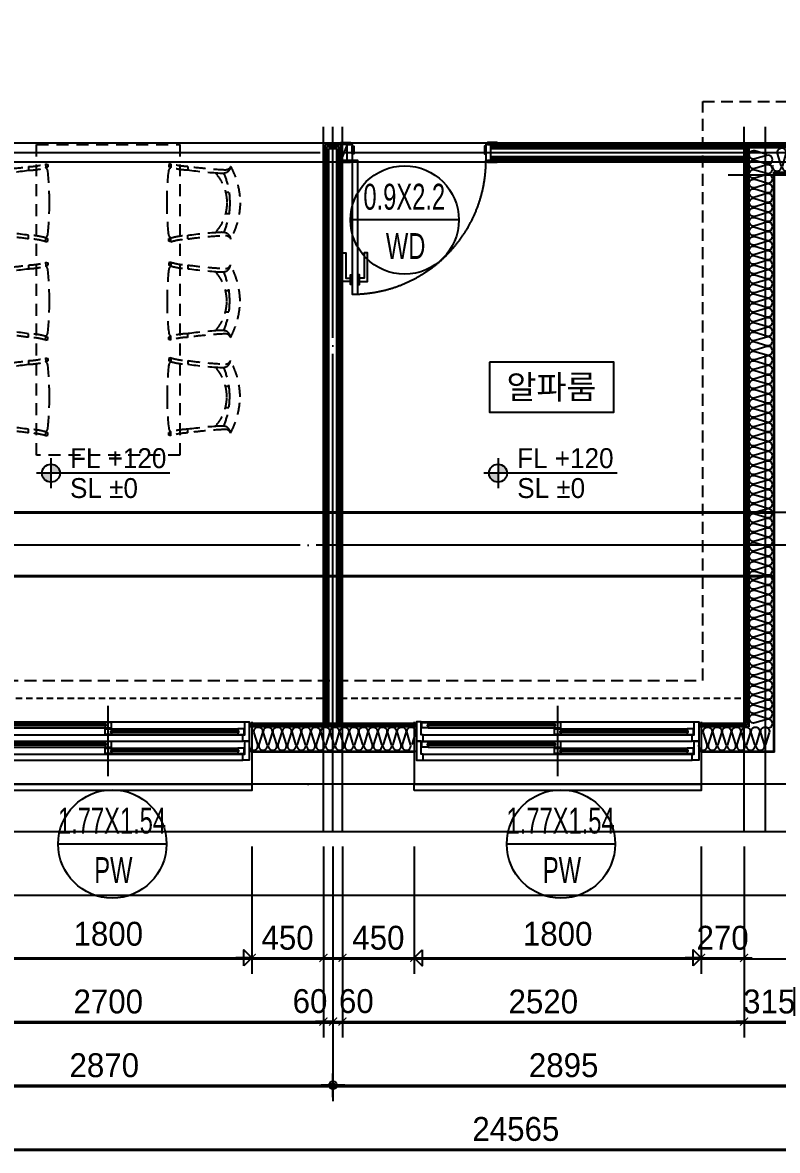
# Model space of a CAD drawing. Header units: millimetres. Extents: x -24416 to 92204, y -190080 to 23760.
# Drawn here: x 67305 to 72042, y -95532 to -88452 of the extents above; entities that cross this region are included whole.
import ezdxf
from ezdxf.enums import TextEntityAlignment as Align
from ezdxf.xclip import XClip

# ---------------------------------------------------------------- set-up
doc = ezdxf.new("R2010")
doc.units = ezdxf.units.MM
doc.header["$LTSCALE"] = 50
doc.header["$XCLIPFRAME"] = 0
for name, pattern in [('AUDIT_D_220706163347-0', [0]), ('CEN', [62, 60, -1, 0, -1]), ('H', [1.3, 0.8, -0.5]), ('HD', [2.5, 1.5, -1]), ('HID', [2.3, 1.5, -0.8]), ('HIDDEN', [9.525, 6.35, -3.175]), ('평면도(기준)$0$CENTER2', [16.25, 15, -0.5, 0.25, -0.5])]:
    doc.linetypes.add(name, pattern=pattern)
doc.layers.get('defpoints').update_dxf_attribs({"color": 139})
for name, color, linetype in [('A-레벨', 7, 'AUDIT_D_220706163347-0'), ('A-창호부호', 4, 'Continuous'), ('AA-XXXX-DIMS', 7, 'Continuous'), ('ARDM', 7, 'Continuous'), ('CEN_CON', 1, 'CEN'), ('CEN_WALL', 12, 'CEN'), ('CONC', 2, 'Continuous'), ('dan1', 7, 'HID'), ('DIM', 7, 'AUDIT_D_220706163347-0'), ('ELE3_CON', 7, 'Continuous'), ('FUR_가구', 8, 'HD'), ('INS', 8, 'Continuous'), ('INSUL', 8, 'Continuous'), ('SINA-F-FRAME', 4, 'Continuous'), ('WAL_DRY', 7, 'Continuous'), ('WIN', 4, 'Continuous'), ('X - 단위세대$0$ETC', 6, 'Continuous'), ('실명', 3, 'AUDIT_D_220706163347-0'), ('실명박스', 7, 'AUDIT_D_220706163347-0'), ('커튼박스', 6, 'Continuous'), ('평면도(기준)$0$1.EC-F-DOOR', 4, 'Continuous'), ('평면도(기준)$0$1.EC-F-DOOR-F', 4, 'Continuous'), ('확장', 8, 'HIDDEN')]:
    doc.layers.add(name, color=color, linetype=linetype)
doc.layers.add('Defpoint', color=135, linetype='Continuous', plot=False)
doc.layers.add('MC', color=135, linetype='Continuous', plot=False)
doc.styles.add('HAUD01', font='Dotum.ttf')
doc.styles.add('맑은고딕', font='malgun.ttf', dxfattribs={"width": 0.9})
doc.dimstyles.new('DIM-50', dxfattribs={"dimscale": 50, "dimtxt": 3, "dimasz": 1, "dimexe": 2, "dimexo": 2, "dimgap": 1, "dimtad": 1, "dimdec": 0, "dimzin": 0, "dimdsep": 46, "dimtxsty": '맑은고딕', "dimblk1": 'DIMDOT', "dimblk2": 'DIMDOT', "dimsah": 1, "dimcen": 0.09, "dimdle": 2, "dimclrd": 7, "dimclre": 7, "dimclrt": 3, "dimadec": 0, "dimazin": 0, "dimtfac": 1, "dimtdec": 0, "dimtix": 1, "dimtmove": 2, "dimatfit": 3, "dimldrblk": 'DIMDOT', "dimfxl": 1, "dimtolj": 1, "dimtzin": 0, "dimarcsym": 0})
doc.dimstyles.new('MCDIM-50', dxfattribs={"dimscale": 50, "dimtxt": 3, "dimasz": 1, "dimexe": 2, "dimexo": 2, "dimgap": 1, "dimtad": 1, "dimdec": 0, "dimzin": 0, "dimdsep": 46, "dimtxsty": '맑은고딕', "dimblk1": 'ARCHTICK', "dimblk2": 'ARCHTICK', "dimsah": 1, "dimcen": 0.09, "dimdle": 2, "dimclrd": 7, "dimclre": 7, "dimclrt": 3, "dimadec": 0, "dimazin": 0, "dimtfac": 1, "dimtdec": 0, "dimtix": 1, "dimtmove": 2, "dimatfit": 3, "dimldrblk": 'ARCHTICK', "dimfxl": 1, "dimtolj": 1, "dimtzin": 0, "dimarcsym": 0})
doc.dimstyles.new('외부100-win', dxfattribs={"dimscale": 50, "dimtxt": 3, "dimasz": 1, "dimexe": 2, "dimexo": 2.5, "dimgap": 1.5, "dimtad": 1, "dimdec": 0, "dimzin": 0, "dimdsep": 46, "dimtxsty": '맑은고딕', "dimblk": 'DO2-2', "dimblk1": 'DO2-2', "dimblk2": 'DIMDOT', "dimcen": 0.09, "dimdle": 2, "dimclrd": 7, "dimclre": 7, "dimclrt": 3, "dimadec": 0, "dimazin": 0, "dimtfac": 1, "dimtdec": 0, "dimtix": 1, "dimtmove": 2, "dimatfit": 3, "dimldrblk": 'DO2-2', "dimfxl": 1, "dimtolj": 1, "dimtzin": 0, "dimarcsym": 0})

# ---------------------------------------------------------------- blocks, each defined once
blk = doc.blocks.new('insul1')
blk.add_lwpolyline([(0, 0.25, 1.344031), (0.35, 0.25), (0.2, 0.75, -1.344031), (0.55, 0.75), (0.4, 0.25)], format="xyb")
blk = doc.blocks.new('WIN_이중창_1800')
at = {"layer": 'Defpoint'}
for p, q in [((-15, 240), (-15, 0)), ((1785, 240), (1785, 0))]:
    blk.add_line(p, q, dxfattribs=at)
at = {"layer": 'WIN'}
blk.add_line((885, -100), (885, 340), dxfattribs=at)
at = {"layer": 'WIN', "color": 8}
for p, q in [((1742, 240), (28, 240)), ((1697, 237), (905, 237)), ((1730, 158), (40, 158)), ((865, 196), (73, 196)), ((865, 161), (73, 161)), ((1697, 202), (905, 202)), ((1730, 120), (40, 120)), ((865, 76), (73, 76)), ((1697, 117), (905, 117)), ((1697, 82), (905, 82)), ((1730, 38), (40, 38)), ((1730, 0), (40, 0)), ((865, 41), (73, 41))]:
    blk.add_line(p, q, dxfattribs=at)
at = {"layer": 'WIN'}
for points in [[(40, 158), (28, 158), (28, 240), (0, 240), (0, 120), (40, 120), (40, 158)], [(905, 216.5), (905, 202), (865, 202), (865, 237), (905, 237), (905, 222.5)], [(1704, 222.5), (1704, 216.5), (898, 216.5), (898, 222.5), (1704, 222.5)], [(1697, 216.5), (1697, 202), (1737, 202), (1737, 237), (1697, 237), (1697, 222.5)], [(1730, 158), (1742, 158), (1742, 240), (1770, 240), (1770, 120), (1730, 120), (1730, 158)], [(73, 175.5), (73, 161), (33, 161), (33, 196), (73, 196), (73, 181.5)], [(872, 181.5), (872, 175.5), (66, 175.5), (66, 181.5), (872, 181.5)], [(865, 175.5), (865, 161), (905, 161), (905, 196), (865, 196), (865, 181.5)], [(40, 38), (28, 38), (28, 120), (0, 120), (0, 0), (40, 0), (40, 38)], [(73, 55.5), (73, 41), (33, 41), (33, 76), (73, 76), (73, 61.5)], [(905, 96.5), (905, 82), (865, 82), (865, 117), (905, 117), (905, 102.5)], [(865, 55.5), (865, 41), (905, 41), (905, 76), (865, 76), (865, 61.5)], [(1704, 102.5), (1704, 96.5), (898, 96.5), (898, 102.5), (1704, 102.5)], [(1697, 96.5), (1697, 82), (1737, 82), (1737, 117), (1697, 117), (1697, 102.5)], [(1730, 38), (1742, 38), (1742, 120), (1770, 120), (1770, 0), (1730, 0), (1730, 38)], [(872, 61.5), (872, 55.5), (66, 55.5), (66, 61.5), (872, 61.5)]]:
    blk.add_lwpolyline(points, dxfattribs=at)
blk = doc.blocks.new('식탁-1950x900')
at = {"layer": 'FUR_가구'}
for p, q in [((-500.1, -139.2), (-499.9, -162.1)), ((-393, -121.6), (-379.1, -126)), ((-393, -121.6), (-392.7, -145.4)), ((-392.7, -144.6), (-379.3, -141)), ((-379.1, -126), (-379.3, -141)), ((393, -121.6), (379.1, -126)), ((379.1, -126), (379.3, -141)), ((392.7, -144.6), (379.3, -141)), ((393, -121.6), (392.7, -145.4)), ((500.1, -139.2), (499.9, -162.1)), ((-735.6, -299), (-756.6, -299.2)), ((735.6, -299), (756.6, -299.2)), ((-735.6, -433.1), (-756.6, -432.9)), ((735.6, -433.1), (756.6, -432.9)), ((-500.1, -592.9), (-499.9, -570)), ((-393, -610.5), (-392.7, -586.7)), ((-393, -610.5), (-379.1, -606.2)), ((-392.7, -587.5), (-379.3, -591.1)), ((-379.1, -606.2), (-379.3, -591.1)), ((379.1, -606.2), (379.3, -591.1)), ((393, -610.5), (379.1, -606.2)), ((392.7, -587.5), (379.3, -591.1)), ((393, -610.5), (392.7, -586.7)), ((500.1, -592.9), (499.9, -570)), ((-500.1, -757.1), (-499.9, -780)), ((-393, -739.5), (-379.1, -743.8)), ((-393, -739.5), (-392.7, -763.3)), ((-392.7, -762.5), (-379.3, -758.9)), ((-379.1, -743.8), (-379.3, -758.9)), ((393, -739.5), (379.1, -743.8)), ((379.1, -743.8), (379.3, -758.9)), ((392.7, -762.5), (379.3, -758.9)), ((393, -739.5), (392.7, -763.3)), ((500.1, -757.1), (499.9, -780)), ((-735.6, -916.9), (-756.6, -917.1)), ((735.6, -916.9), (756.6, -917.1)), ((-735.6, -1051), (-756.6, -1050.8)), ((735.6, -1051), (756.6, -1050.8)), ((-500.1, -1210.8), (-499.9, -1187.9)), ((500.1, -1210.8), (499.9, -1187.9)), ((-393, -1228.4), (-392.7, -1204.6)), ((-393, -1228.4), (-379.1, -1224)), ((-392.7, -1205.4), (-379.3, -1209)), ((-379.1, -1224), (-379.3, -1209)), ((379.1, -1224), (379.3, -1209)), ((393, -1228.4), (379.1, -1224)), ((392.7, -1205.4), (379.3, -1209)), ((393, -1228.4), (392.7, -1204.6)), ((-393, -1339.5), (-379.1, -1343.8)), ((-393, -1339.5), (-392.7, -1363.3)), ((-379.1, -1343.8), (-379.3, -1358.9)), ((393, -1339.5), (379.1, -1343.8)), ((379.1, -1343.8), (379.3, -1358.9)), ((393, -1339.5), (392.7, -1363.3)), ((-500.1, -1357.1), (-499.9, -1380)), ((-392.7, -1362.5), (-379.3, -1358.9)), ((392.7, -1362.5), (379.3, -1358.9)), ((500.1, -1357.1), (499.9, -1380)), ((-735.6, -1516.9), (-756.6, -1517.1)), ((735.6, -1516.9), (756.6, -1517.1)), ((-735.6, -1651), (-756.6, -1650.8)), ((735.6, -1651), (756.6, -1650.8)), ((-500.1, -1810.8), (-499.9, -1787.9)), ((-393, -1828.4), (-392.7, -1804.6)), ((-393, -1828.4), (-379.1, -1824)), ((-392.7, -1805.4), (-379.3, -1809)), ((-379.1, -1824), (-379.3, -1809)), ((379.1, -1824), (379.3, -1809)), ((393, -1828.4), (379.1, -1824)), ((392.7, -1805.4), (379.3, -1809)), ((393, -1828.4), (392.7, -1804.6)), ((500.1, -1810.8), (499.9, -1787.9))]:
    blk.add_line(p, q, dxfattribs=at)
blk.add_lwpolyline([(-450, 0), (450, 0), (450, -1950), (-450, -1950)], close=True, dxfattribs=at)
for centre, radius, start, end in [((-324.7, -376.8), 502.7, 151.61301, 178.77221), ((-735.8, -128.1), 32.7, 197.29847, 270.53959), ((-715.5, -133.6), 51.6, 184.73657, 233.96327), ((-839.2, 2261.8), 2424.8, 272.45149, 278.03657), ((-510.6, 259.9), 399.2, 271.50557, 287.13357), ((-301.1, -364.6), 460.9, 156.58558, 180.17751), ((-711.1, -94), 88.5, 246.80527, 277.25757), ((-464.2, -367.5), 279.9, 137.91521, 179.69623), ((-839.2, 2261.8), 2447.5, 273.26257, 277.96657), ((-510.6, 259.9), 422.1, 271.45157, 286.22903), ((-411.8, -172), 32.7, 1.98952, 54.31967), ((-2602.4, -386.7), 2233.9, 0.5286, 5.54351), ((-324.7, -355.3), 502.7, 181.22779, 208.38699), ((-301.1, -367.5), 460.9, 179.82249, 203.41442), ((-464.2, -364.6), 279.9, 180.30377, 222.08479), ((-2602.4, -345.5), 2233.9, 354.45649, 359.4714), ((-715.5, -598.6), 51.6, 126.03673, 175.26343), ((-711.1, -638.2), 88.5, 82.74243, 113.19473), ((-839.2, -2993.9), 2447.5, 82.03343, 86.73743), ((-411.8, -560.1), 32.7, 305.68033, 358.01048), ((-735.8, -604), 32.7, 89.46041, 162.70153), ((-839.2, -2993.9), 2424.8, 81.96343, 87.54851), ((-510.6, -992), 399.2, 72.86643, 88.49443), ((-510.6, -992), 422.1, 73.77097, 88.54843), ((-324.7, -994.7), 502.7, 151.61301, 178.77221), ((-735.8, -746), 32.7, 197.29847, 270.53959), ((-715.5, -751.4), 51.6, 184.73657, 233.96327), ((-839.2, 1643.9), 2424.8, 272.45149, 278.03657), ((-510.6, -358), 399.2, 271.50557, 287.13357), ((-510.6, -358), 422.1, 271.45157, 286.22903), ((-411.8, -789.9), 32.7, 1.98952, 54.31967), ((-301.1, -982.5), 460.9, 156.58558, 180.17751), ((-711.1, -711.8), 88.5, 246.80527, 277.25757), ((-464.2, -985.4), 279.9, 137.91521, 179.69623), ((-839.2, 1643.9), 2447.5, 273.26257, 277.96657), ((-2602.4, -1004.5), 2233.9, 0.5286, 5.54351), ((-324.7, -973.2), 502.7, 181.22779, 208.38699), ((-301.1, -985.4), 460.9, 179.82249, 203.41442), ((-464.2, -982.5), 279.9, 180.30377, 222.08479), ((-2602.4, -963.3), 2233.9, 354.45649, 359.4714), ((-735.8, -1221.9), 32.7, 89.46041, 162.70153), ((-715.5, -1216.4), 51.6, 126.03673, 175.26343), ((-711.1, -1256), 88.5, 82.74243, 113.19473), ((-839.2, -3611.8), 2424.8, 81.96343, 87.54851), ((-839.2, -3611.8), 2447.5, 82.03343, 86.73743), ((-510.6, -1609.9), 422.1, 73.77097, 88.54843), ((-411.8, -1178), 32.7, 305.68033, 358.01048), ((-510.6, -1609.9), 399.2, 72.86643, 88.49443), ((-510.6, -958), 399.2, 271.50557, 287.13357), ((-324.7, -1594.7), 502.7, 151.61301, 178.77221), ((-735.8, -1346), 32.7, 197.29847, 270.53959), ((-715.5, -1351.4), 51.6, 184.73657, 233.96327), ((-301.1, -1582.5), 460.9, 156.58558, 180.17751), ((-711.1, -1311.8), 88.5, 246.80527, 277.25757), ((-464.2, -1585.4), 279.9, 137.91521, 179.69623), ((-839.2, 1043.9), 2424.8, 272.45149, 278.03657), ((-839.2, 1043.9), 2447.5, 273.26257, 277.96657), ((-510.6, -958), 422.1, 271.45157, 286.22903), ((-411.8, -1389.9), 32.7, 1.98952, 54.31967), ((-2602.4, -1604.5), 2233.9, 0.5286, 5.54351), ((-324.7, -1573.2), 502.7, 181.22779, 208.38699), ((-301.1, -1585.4), 460.9, 179.82249, 203.41442), ((-464.2, -1582.5), 279.9, 180.30377, 222.08479), ((-2602.4, -1563.3), 2233.9, 354.45649, 359.4714), ((-711.1, -1856), 88.5, 82.74243, 113.19473), ((-839.2, -4211.8), 2447.5, 82.03343, 86.73743), ((-735.8, -1821.9), 32.7, 89.46041, 162.70153), ((-715.5, -1816.4), 51.6, 126.03673, 175.26343), ((-839.2, -4211.8), 2424.8, 81.96343, 87.54851), ((-510.6, -2209.9), 399.2, 72.86643, 88.49443), ((-510.6, -2209.9), 422.1, 73.77097, 88.54843), ((-411.8, -1778), 32.7, 305.68033, 358.01048)]:
    blk.add_arc(centre, radius, start, end, dxfattribs=at)
at = {"layer": 'FUR_가구', "extrusion": (0, 0, -1)}
for centre, major_axis, start_param, end_param in [((510.6, 259.9), (-391.6, 77.3), 4.543868, 4.816628), ((839.2, 2261.8), (308.9, 2405.1), 3.056625, 3.154103), ((735.8, -128.1), (-23.1, 23.1), 2.65811, 3.936408), ((715.5, -133.6), (-36.5, 36.5), 2.438863, 3.298031), ((324.7, -376.8), (355.5, 355.5), 0.289952, 0.763969), ((2602.4, -386.7), (-1579.6, 1579.6), 5.507013, 5.59454), ((411.8, -172), (-23.1, 23.1), 5.532511, 6.445844), ((510.6, 259.9), (-418.1, 57.7), 4.600712, 4.858628), ((839.2, 2261.8), (261.2, 2433.5), 3.0916, 3.173701), ((464.2, -367.5), (197.9, 197.9), 0.05088, 0.780096), ((711.1, -94), (-62.6, 62.6), 3.522166, 4.053659), ((301.1, -364.6), (447.5, 110.4), -0.166893, 0.244864), ((2602.4, -345.5), (-114, 2231), 4.666674, 4.7542), ((464.2, -364.6), (197.9, 197.9), 0.7907, 1.519916), ((301.1, -367.5), (-450.7, 96.7), 2.927084, 3.338841), ((324.7, -355.3), (-355.5, 355.5), 2.377624, 2.851641), ((411.8, -560.1), (-23.1, 23.1), 4.54973, 5.463063), ((839.2, -2993.9), (-321.8, 2426.3), -0.007165, 0.074936), ((711.1, -638.2), (62.6, 62.6), -0.912067, -0.380574), ((715.5, -598.6), (-36.5, 36.5), 1.414358, 2.273526), ((510.6, -992), (410.7, 97.2), 4.661547, 4.919462), ((510.6, -992), (392, 75.2), 4.602977, 4.875737), ((839.2, -2993.9), (-242.6, 2412.6), -0.040038, 0.05744), ((735.8, -604), (23.1, 23.1), -0.794816, 0.483483)]:
    blk.add_ellipse(centre, major_axis=major_axis, ratio=1, start_param=start_param, end_param=end_param, dxfattribs=at)
at = {"layer": 'FUR_가구'}
for centre, major_axis, start_param, end_param in [((411.8, -789.9), (23.1, 23.1), 1.408137, 2.321471), ((510.6, -358), (-410.7, 97.2), 1.519954, 1.777869), ((510.6, -358), (-392, 75.2), 1.461384, 1.734144), ((839.2, 1643.9), (242.6, 2412.6), 3.101555, 3.199033), ((735.8, -746), (-23.1, 23.1), 2.346777, 3.625076), ((715.5, -751.4), (36.5, 36.5), 4.55595, 5.415118), ((324.7, -994.7), (355.5, 355.5), 5.519216, 5.993234), ((2602.4, -1004.5), (114, 2231), 1.525081, 1.612608), ((839.2, 1643.9), (321.8, 2426.3), 3.134428, 3.216528), ((464.2, -985.4), (-197.9, 197.9), 3.932293, 4.661509), ((711.1, -711.8), (-62.6, 62.6), 2.229526, 2.761019), ((301.1, -982.5), (450.7, 96.7), -0.214508, 0.197248), ((2602.4, -963.3), (1579.6, 1579.6), 2.36542, 2.452947), ((464.2, -982.5), (-197.9, 197.9), 3.192473, 3.921689), ((301.1, -985.4), (-447.5, 110.4), 2.9747, 3.386457), ((324.7, -973.2), (-355.5, 355.5), 3.431544, 3.905562), ((411.8, -1178), (23.1, 23.1), 2.390918, 3.304252), ((510.6, -1609.9), (418.1, 57.7), 1.45912, 1.717035), ((839.2, -3611.8), (-261.2, 2433.5), -0.049992, 0.032108), ((839.2, -3611.8), (-308.9, 2405.1), -0.084967, 0.012511), ((711.1, -1256), (62.6, 62.6), 0.380574, 0.912067), ((735.8, -1221.9), (23.1, 23.1), 5.799702, 7.078001), ((715.5, -1216.4), (36.5, 36.5), 5.580456, 6.439624), ((510.6, -1609.9), (391.6, 77.3), 1.402276, 1.675036), ((510.6, -958), (-392, 75.2), 1.461384, 1.734144), ((2602.4, -1604.5), (114, 2231), 1.525081, 1.612608), ((411.8, -1389.9), (23.1, 23.1), 1.408137, 2.321471), ((510.6, -958), (-410.7, 97.2), 1.519954, 1.777869), ((839.2, 1043.9), (321.8, 2426.3), 3.134428, 3.216528), ((839.2, 1043.9), (242.6, 2412.6), 3.101555, 3.199033), ((464.2, -1585.4), (-197.9, 197.9), 3.932293, 4.661509), ((711.1, -1311.8), (-62.6, 62.6), 2.229526, 2.761019), ((301.1, -1582.5), (450.7, 96.7), -0.214508, 0.197248), ((735.8, -1346), (-23.1, 23.1), 2.346777, 3.625076), ((715.5, -1351.4), (36.5, 36.5), 4.55595, 5.415118), ((324.7, -1594.7), (355.5, 355.5), 5.519216, 5.993234), ((2602.4, -1563.3), (1579.6, 1579.6), 2.36542, 2.452947), ((464.2, -1582.5), (-197.9, 197.9), 3.192473, 3.921689), ((301.1, -1585.4), (-447.5, 110.4), 2.9747, 3.386457), ((324.7, -1573.2), (-355.5, 355.5), 3.431544, 3.905562), ((839.2, -4211.8), (-261.2, 2433.5), -0.049992, 0.032108), ((711.1, -1856), (62.6, 62.6), 0.380574, 0.912067), ((411.8, -1778), (23.1, 23.1), 2.390918, 3.304252), ((510.6, -2209.9), (418.1, 57.7), 1.45912, 1.717035), ((510.6, -2209.9), (391.6, 77.3), 1.402276, 1.675036), ((839.2, -4211.8), (-308.9, 2405.1), -0.084967, 0.012511), ((735.8, -1821.9), (23.1, 23.1), 5.799702, 7.078001), ((715.5, -1816.4), (36.5, 36.5), 5.580456, 6.439624)]:
    blk.add_ellipse(centre, major_axis=major_axis, ratio=1, start_param=start_param, end_param=end_param, dxfattribs=at)
blk = doc.blocks.new('DongSinsul_1')
at = {"layer": 'INSUL'}
blk.add_lwpolyline([(0, 0.25, 1.34403), (0.35, 0.25), (0.2, 0.75, -1.34403), (0.55, 0.75), (0.4, 0.25)], format="xyb", dxfattribs=at)
blk = doc.blocks.new('A$C3C3C21E6')
at = {"layer": '평면도(기준)$0$1.EC-F-DOOR'}
blk.add_lwpolyline([(70, -210), (70, -1049.6), (106, -1049.6), (106, -210), (70, -210)], dxfattribs=at)
at = {"layer": '평면도(기준)$0$1.EC-F-DOOR', "color": 8}
for points in [[(60, -969.6), (10, -969.6), (10, -789.6), (30, -789.6), (30, -949.6), (60, -949.6)], [(116.1, -969.6), (166.1, -969.6), (166.1, -789.6), (146.1, -789.6), (146.1, -949.6), (116.1, -949.6)]]:
    blk.add_lwpolyline(points, dxfattribs=at)
for points in [[(70, -929.6), (70, -989.6), (60, -989.6), (60, -929.6)], [(106, -929.6), (106, -989.6), (116, -989.6), (116, -929.6)]]:
    blk.add_lwpolyline(points, close=True, dxfattribs=at)
at = {"layer": '평면도(기준)$0$1.EC-F-DOOR', "color": 1, "linetype": '평면도(기준)$0$CENTER2', "ltscale": 6}
blk.add_arc((69.4, -209.7), 840.6, 272.49818, 359.98243, dxfattribs=at)
at = {"layer": '평면도(기준)$0$1.EC-F-DOOR-F'}
for points in [[(60, -110), (40, -110), (0, -110), (0, -98), (60, -98)], [(40, -110), (70, -110), (70, -210), (40, -210)], [(70, -120), (80, -120), (80, -170), (70, -170)], [(910, -120), (900, -120), (900, -170), (910, -170)], [(940, -110), (910, -110), (910, -210), (940, -210)], [(920, -110), (940, -110), (980, -110), (980, -98), (920, -98)], [(0, -222), (60, -222), (60, -210), (0, -210)], [(920, -222), (980, -222), (980, -210), (920, -210)]]:
    blk.add_lwpolyline(points, close=True, dxfattribs=at)
blk = doc.blocks.new('U-121B(확장)1', base_point=(292391.8, -178477.8))
at = {"layer": 'CEN_CON'}
for p, q in [((306546.8, -178777.8), (306546.8, -174352.8)), ((306726.8, -178477.8), (292091.8, -178477.8))]:
    blk.add_line(p, q, dxfattribs=at)
at = {"layer": 'CEN_WALL'}
for p, q in [((303831.8, -178777.8), (303831.8, -174352.8)), ((300751.8, -174512.8), (306726.8, -174512.8)), ((306311.8, -174652.8), (310826.8, -174652.8)), ((306726.8, -176977.8), (296331.8, -176977.8))]:
    blk.add_line(p, q, dxfattribs=at)
at = {"layer": 'CONC'}
for p, q in [((306601.8, -178277.8), (306601.8, -174642.8)), ((306601.8, -174642.8), (307761.8, -174642.8)), ((304341.8, -178277.8), (303321.8, -178277.8)), ((303321.8, -178277.8), (303321.8, -178477.8)), ((304341.8, -178277.8), (304341.8, -178477.8)), ((306601.8, -178277.8), (306141.8, -178277.8)), ((306141.8, -178277.8), (306141.8, -178477.8)), ((304341.8, -178477.8), (303321.8, -178477.8)), ((306851.8, -178477.8), (306141.8, -178477.8))]:
    blk.add_line(p, q, dxfattribs=at)
at = {"layer": 'dan1'}
blk.add_lwpolyline([(296641.8, -176337.8), (296951.8, -176337.8), (296951.8, -177827.8), (306151.8, -177827.8), (306151.8, -174192.8), (311121.8, -174192.8), (311121.8, -177377.8)], dxfattribs=at)
at = {"layer": 'ELE3_CON'}
for p, q in [((301521.8, -178477.8), (303321.8, -178477.8)), ((304341.8, -178477.8), (306141.8, -178477.8))]:
    blk.add_line(p, q, dxfattribs=at)
at = {"layer": 'INS'}
for p, q in [((306441.8, -174482.8), (306441.8, -178117.8)), ((306441.8, -174482.8), (306546.8, -174482.8)), ((306546.8, -174482.8), (307776.8, -174482.8)), ((306596.8, -174637.8), (306596.8, -178272.8)), ((306596.8, -174637.8), (307776.8, -174637.8)), ((304356.8, -178117.8), (303306.8, -178117.8)), ((306441.8, -178117.8), (306126.8, -178117.8)), ((304356.8, -178272.8), (303306.8, -178272.8)), ((306596.8, -178272.8), (306126.8, -178272.8))]:
    blk.add_line(p, q, dxfattribs=at)
at = {"layer": 'MC'}
for p, q in [((303771.8, -178777.8), (303771.8, -174352.8)), ((303891.8, -178777.8), (303891.8, -174352.8)), ((306411.8, -178777.8), (306411.8, -174352.8)), ((300751.8, -174452.8), (306726.8, -174452.8)), ((300751.8, -174572.8), (306726.8, -174572.8)), ((306726.8, -176772.8), (296331.8, -176772.8))]:
    blk.add_line(p, q, dxfattribs=at)
at = {"layer": 'SINA-F-FRAME'}
blk.add_line((303921.8, -174462.8), (303881.8, -174562.8), dxfattribs=at)
at = {"layer": 'WAL_DRY'}
for p, q in [((303781.8, -178097.8), (303781.8, -174462.8)), ((303781.8, -174462.8), (303881.8, -174462.8)), ((303794.3, -178097.8), (303794.3, -174475.3)), ((303794.3, -174475.3), (303869.3, -174475.3)), ((303806.8, -178097.8), (303806.8, -174487.8)), ((303806.8, -174487.8), (303856.8, -174487.8)), ((303856.8, -178097.8), (303856.8, -174487.8)), ((303869.3, -178097.8), (303869.3, -174475.3)), ((303881.8, -178097.8), (303881.8, -174462.8)), ((304821.8, -174462.8), (306421.8, -174462.8)), ((304821.8, -174475.3), (306421.8, -174475.3)), ((304821.8, -174487.8), (306421.8, -174487.8)), ((306421.8, -174462.8), (306421.8, -178097.8)), ((306421.8, -174462.8), (307776.8, -174462.8)), ((306431.8, -174472.8), (307776.8, -174472.8)), ((306431.8, -174472.8), (306431.8, -178107.8)), ((304821.8, -174537.8), (306421.8, -174537.8)), ((304821.8, -174550.3), (306421.8, -174550.3)), ((304821.8, -174562.8), (306421.8, -174562.8)), ((304356.8, -178097.8), (303306.8, -178097.8)), ((304356.8, -178107.8), (303306.8, -178107.8)), ((306421.8, -178097.8), (306126.8, -178097.8)), ((306431.8, -178107.8), (306126.8, -178107.8))]:
    blk.add_line(p, q, dxfattribs=at)
at = {"layer": 'X - 단위세대$0$ETC'}
for points in [[(301521.8, -178517.8), (301521.8, -178477.8), (303321.8, -178477.8), (303321.8, -178517.8), (301521.8, -178517.8)], [(304341.8, -178517.8), (304341.8, -178477.8), (306141.8, -178477.8), (306141.8, -178517.8), (304341.8, -178517.8)]]:
    blk.add_lwpolyline(points, dxfattribs=at)
at = {"layer": '커튼박스', "linetype": 'H'}
for p, q in [((296641.8, -177937.8), (303781.8, -177937.8)), ((303881.8, -177937.8), (306421.8, -177937.8))]:
    blk.add_line(p, q, dxfattribs=at)
at = {"layer": '확장', "ltscale": 0.5, "const_width": 20, "flags": 128}
for points in [[(296641.8, -176772.8), (306601.8, -176772.8)], [(296641.8, -177172.8), (306601.8, -177172.8)]]:
    blk.add_lwpolyline(points, dxfattribs=at)
at = {"layer": 'FUR_가구'}
blk.add_blockref('식탁-1950x900', (302421.8, -174462.8), dxfattribs=at)
at = {"layer": 'INS', "xscale": 150, "yscale": 150, "zscale": 150, "rotation": 90, "row_count": 1, "column_count": 60, "row_spacing": 0, "column_spacing": 60}
blk.add_blockref('insul1', (306591.8, -178124.2), dxfattribs=at)
at = {"layer": 'INS', "xscale": 150, "yscale": 150, "zscale": 150, "row_count": 1, "row_spacing": 0, "column_spacing": 60}
for p, column_count in [((303306.8, -178267.8), 17), ((306126.8, -178267.8), 7)]:
    blk.add_blockref('insul1', p, dxfattribs=dict(at, column_count=column_count))
at = {"layer": 'INSUL', "xscale": 150, "yscale": 150, "zscale": 150, "row_count": 1, "column_count": 19, "row_spacing": 1, "column_spacing": 60}
blk.add_blockref('DongSinsul_1', (306591.8, -174632.8), dxfattribs=at)
at = {"layer": 'SINA-F-FRAME'}
blk.add_blockref('A$C3C3C21E6', (303881.8, -174352.8), dxfattribs=at)
at = {"layer": 'WIN', "xscale": -1}
for p in [(303306.8, -178327.8), (306126.8, -178327.8)]:
    blk.add_blockref('WIN_이중창_1800', p, dxfattribs=at)
blk = doc.blocks.new('A$C4D377245')
at = {"layer": 'A-창호부호'}
blk.add_line((675.4, 345), (14.6, 345), dxfattribs=at)
blk.add_circle((345, 345), 330.4, dxfattribs=at)
blk = doc.blocks.new('A$Cb33ca4a3')
at = {"layer": 'A-레벨'}
h = blk.add_hatch(color=256, dxfattribs=at)
h.paths.add_polyline_path([(67482.8, -115097.4), (67482.8, -115041.2), (67426.5, -115041.2, 0.414214)])
h.paths.add_polyline_path([(67482.8, -114984.9), (67482.8, -115041.2), (67539, -115041.2, 0.414214)])
h = blk.add_hatch(color=256, dxfattribs=at)
h.paths.add_polyline_path([(70288.9, -115097.4), (70288.9, -115041.2), (70232.7, -115041.2, 0.414214)])
h.paths.add_polyline_path([(70288.9, -114984.9), (70288.9, -115041.2), (70345.2, -115041.2, 0.414214)])
for p, q in [((67482.8, -114947.4), (67482.8, -115134.9)), ((70288.9, -114947.4), (70288.9, -115134.9)), ((68229.9, -115041.2), (67392.8, -115041.2)), ((71036, -115041.2), (70198.9, -115041.2))]:
    blk.add_line(p, q, dxfattribs=at)
for centre in [(67482.8, -115041.2), (70288.9, -115041.2)]:
    blk.add_circle(centre, 56.2, dxfattribs=at)
at = {"layer": 'A-레벨', "color": 4, "style": 'HAUD01'}
for s, p in [('FL +120', (67602.8, -115009.2)), ('FL +120', (70409, -115009.2)), ('SL %%P0', (67602.8, -115196.9)), ('SL %%P0', (70409, -115196.9))]:
    blk.add_text(s, height=125, dxfattribs=at).set_placement(p)
blk = doc.blocks.new('DIMDOT')
at = {"layer": 'AA-XXXX-DIMS'}
for p, q in [((0, -1.5), (0, 1.5)), ((-1.5, 0), (1.5, 0))]:
    blk.add_line(p, q, dxfattribs=at)
for radius in [0.5, 0.25]:
    blk.add_circle((0, 0), radius, dxfattribs=at)
blk = doc.blocks.new('*D46')
at = {"layer": 'defpoints', "color": 0, "transparency": 16777216}
for p in [(16228.9, -117283.4), (19098.9, -117283.4), (19098.9, -118883.4)]:
    blk.add_point(p, dxfattribs=at)
at = {"layer": 'DIM', "color": 7, "lineweight": -2, "transparency": 16777216}
for p, q in [((16228.9, -117383.4), (16228.9, -118983.4)), ((19098.9, -117383.4), (19098.9, -118983.4)), ((16278.9, -118883.4), (19048.9, -118883.4))]:
    blk.add_line(p, q, dxfattribs=at)
at = {"layer": 'DIM', "color": 7, "lineweight": -2, "transparency": 16777216, "xscale": 50, "yscale": 50, "zscale": 50, "rotation": 180}
blk.add_blockref('DIMDOT', (16228.9, -118883.4), dxfattribs=at)
at = {"layer": 'DIM', "color": 7, "lineweight": -2, "transparency": 16777216, "xscale": 50, "yscale": 50, "zscale": 50}
blk.add_blockref('DIMDOT', (19098.9, -118883.4), dxfattribs=at)
at = {"layer": 'DIM', "color": 3, "transparency": 16777216, "insert": (17663.9, -118758.3), "char_height": 150, "attachment_point": 5, "style": 'HAUD01'}
blk.add_mtext('\\A1;2870', dxfattribs=at)
blk = doc.blocks.new('*D47')
at = {"layer": 'defpoints', "color": 0, "transparency": 16777216}
for p in [(19098.9, -117283.4), (21993.9, -117283.4), (21993.9, -118883.4)]:
    blk.add_point(p, dxfattribs=at)
at = {"layer": 'DIM', "color": 7, "lineweight": -2, "transparency": 16777216}
for p, q in [((19098.9, -117383.4), (19098.9, -118983.4)), ((21993.9, -117383.4), (21993.9, -118983.4)), ((19148.9, -118883.4), (21943.9, -118883.4))]:
    blk.add_line(p, q, dxfattribs=at)
at = {"layer": 'DIM', "color": 7, "lineweight": -2, "transparency": 16777216, "xscale": 50, "yscale": 50, "zscale": 50, "rotation": 180}
blk.add_blockref('DIMDOT', (19098.9, -118883.4), dxfattribs=at)
at = {"layer": 'DIM', "color": 7, "lineweight": -2, "transparency": 16777216, "xscale": 50, "yscale": 50, "zscale": 50}
blk.add_blockref('DIMDOT', (21993.9, -118883.4), dxfattribs=at)
at = {"layer": 'DIM', "color": 3, "transparency": 16777216, "insert": (20546.4, -118758.3), "char_height": 150, "attachment_point": 5, "style": 'HAUD01'}
blk.add_mtext('\\A1;2895', dxfattribs=at)
blk = doc.blocks.new('*D51')
at = {"layer": 'defpoints', "color": 0, "transparency": 16777216}
for p in [(7963.9, -117283.4), (32528.9, -117283.4), (32528.9, -119283.4)]:
    blk.add_point(p, dxfattribs=at)
at = {"layer": 'DIM', "color": 7, "lineweight": -2, "transparency": 16777216}
for p, q in [((7963.9, -117383.4), (7963.9, -119383.4)), ((32528.9, -117383.4), (32528.9, -119383.4)), ((8013.9, -119283.4), (32478.9, -119283.4))]:
    blk.add_line(p, q, dxfattribs=at)
at = {"layer": 'DIM', "color": 7, "lineweight": -2, "transparency": 16777216, "xscale": 50, "yscale": 50, "zscale": 50, "rotation": 180}
blk.add_blockref('DIMDOT', (7963.9, -119283.4), dxfattribs=at)
at = {"layer": 'DIM', "color": 7, "lineweight": -2, "transparency": 16777216, "xscale": 50, "yscale": 50, "zscale": 50}
blk.add_blockref('DIMDOT', (32528.9, -119283.4), dxfattribs=at)
at = {"layer": 'DIM', "color": 3, "transparency": 16777216, "insert": (20246.4, -119158.3), "char_height": 150, "attachment_point": 5, "style": 'HAUD01'}
blk.add_mtext('\\A1;24565', dxfattribs=at)
blk = doc.blocks.new('_ArchTick')
at = {"color": 0, "linetype": 'ByBlock', "const_width": 0.15}
blk.add_lwpolyline([(-0.5, -0.5), (0.5, 0.5)], dxfattribs=at)
blk = doc.blocks.new('*D59')
at = {"layer": 'defpoints', "color": 0, "linetype": 'ByBlock', "transparency": 16777216}
for p in [(16338.9, -117283.4), (19038.9, -117283.4), (19038.9, -118483.4)]:
    blk.add_point(p, dxfattribs=at)
at = {"layer": 'DIM', "color": 7, "linetype": 'ByBlock', "lineweight": -2, "transparency": 16777216}
for p, q in [((16338.9, -117383.4), (16338.9, -118583.4)), ((19038.9, -117383.4), (19038.9, -118583.4)), ((16238.9, -118483.4), (19138.9, -118483.4))]:
    blk.add_line(p, q, dxfattribs=at)
at = {"layer": 'DIM', "color": 7, "linetype": 'ByBlock', "lineweight": -2, "transparency": 16777216, "xscale": 50, "yscale": 50, "zscale": 50, "rotation": 180}
blk.add_blockref('_ArchTick', (16338.9, -118483.4), dxfattribs=at)
at = {"layer": 'DIM', "color": 7, "linetype": 'ByBlock', "lineweight": -2, "transparency": 16777216, "xscale": 50, "yscale": 50, "zscale": 50}
blk.add_blockref('_ArchTick', (19038.9, -118483.4), dxfattribs=at)
at = {"layer": 'DIM', "color": 3, "linetype": 'ByBlock', "transparency": 16777216, "insert": (17688.9, -118358.3), "char_height": 150, "attachment_point": 5, "style": 'HAUD01'}
blk.add_mtext('\\A1;2700', dxfattribs=at)
blk = doc.blocks.new('*D60')
at = {"layer": 'defpoints', "color": 0, "linetype": 'ByBlock', "transparency": 16777216}
for p in [(19038.9, -117283.4), (19098.9, -117283.4), (19098.9, -118483.4)]:
    blk.add_point(p, dxfattribs=at)
at = {"layer": 'DIM', "color": 7, "linetype": 'ByBlock', "lineweight": -2, "transparency": 16777216}
for p, q in [((19038.9, -117383.4), (19038.9, -118583.4)), ((19098.9, -117383.4), (19098.9, -118583.4)), ((19038.9, -118483.4), (18988.9, -118483.4)), ((19038.9, -118483.4), (19098.9, -118483.4)), ((19098.9, -118483.4), (19148.9, -118483.4))]:
    blk.add_line(p, q, dxfattribs=at)
at = {"layer": 'DIM', "color": 7, "linetype": 'ByBlock', "lineweight": -2, "transparency": 16777216, "xscale": 50, "yscale": 50, "zscale": 50}
blk.add_blockref('_ArchTick', (19038.9, -118483.4), dxfattribs=at)
at = {"layer": 'DIM', "color": 7, "linetype": 'ByBlock', "lineweight": -2, "transparency": 16777216, "xscale": 50, "yscale": 50, "zscale": 50, "rotation": 180}
blk.add_blockref('_ArchTick', (19098.9, -118483.4), dxfattribs=at)
at = {"layer": 'DIM', "color": 3, "linetype": 'ByBlock', "transparency": 16777216, "insert": (18954.9, -118355.9), "char_height": 150, "attachment_point": 5, "style": 'HAUD01'}
blk.add_mtext('\\A1;60', dxfattribs=at)
blk = doc.blocks.new('*D61')
at = {"layer": 'defpoints', "color": 0, "linetype": 'ByBlock', "transparency": 16777216}
for p in [(19098.9, -117283.4), (19158.9, -117283.4), (19158.9, -118483.4)]:
    blk.add_point(p, dxfattribs=at)
at = {"layer": 'DIM', "color": 7, "linetype": 'ByBlock', "lineweight": -2, "transparency": 16777216}
for p, q in [((19098.9, -117383.4), (19098.9, -118583.4)), ((19158.9, -117383.4), (19158.9, -118583.4)), ((19098.9, -118483.4), (19048.9, -118483.4)), ((19098.9, -118483.4), (19158.9, -118483.4)), ((19158.9, -118483.4), (19208.9, -118483.4))]:
    blk.add_line(p, q, dxfattribs=at)
at = {"layer": 'DIM', "color": 7, "linetype": 'ByBlock', "lineweight": -2, "transparency": 16777216, "xscale": 50, "yscale": 50, "zscale": 50}
blk.add_blockref('_ArchTick', (19098.9, -118483.4), dxfattribs=at)
at = {"layer": 'DIM', "color": 7, "linetype": 'ByBlock', "lineweight": -2, "transparency": 16777216, "xscale": 50, "yscale": 50, "zscale": 50, "rotation": 180}
blk.add_blockref('_ArchTick', (19158.9, -118483.4), dxfattribs=at)
at = {"layer": 'DIM', "color": 3, "linetype": 'ByBlock', "transparency": 16777216, "insert": (19245.3, -118355.9), "char_height": 150, "attachment_point": 5, "style": 'HAUD01'}
blk.add_mtext('\\A1;60', dxfattribs=at)
blk = doc.blocks.new('*D62')
at = {"layer": 'defpoints', "color": 0, "linetype": 'ByBlock', "transparency": 16777216}
for p in [(19158.9, -117283.4), (21678.9, -117283.4), (21678.9, -118483.4)]:
    blk.add_point(p, dxfattribs=at)
at = {"layer": 'DIM', "color": 7, "linetype": 'ByBlock', "lineweight": -2, "transparency": 16777216}
for p, q in [((19158.9, -117383.4), (19158.9, -118583.4)), ((21678.9, -117383.4), (21678.9, -118583.4)), ((19058.9, -118483.4), (21778.9, -118483.4))]:
    blk.add_line(p, q, dxfattribs=at)
at = {"layer": 'DIM', "color": 7, "linetype": 'ByBlock', "lineweight": -2, "transparency": 16777216, "xscale": 50, "yscale": 50, "zscale": 50, "rotation": 180}
blk.add_blockref('_ArchTick', (19158.9, -118483.4), dxfattribs=at)
at = {"layer": 'DIM', "color": 7, "linetype": 'ByBlock', "lineweight": -2, "transparency": 16777216, "xscale": 50, "yscale": 50, "zscale": 50}
blk.add_blockref('_ArchTick', (21678.9, -118483.4), dxfattribs=at)
at = {"layer": 'DIM', "color": 3, "linetype": 'ByBlock', "transparency": 16777216, "insert": (20418.9, -118358.3), "char_height": 150, "attachment_point": 5, "style": 'HAUD01'}
blk.add_mtext('\\A1;2520', dxfattribs=at)
blk = doc.blocks.new('*D63')
at = {"layer": 'defpoints', "color": 0, "linetype": 'ByBlock', "transparency": 16777216}
for p in [(21678.9, -117283.4), (21993.9, -117283.4), (21993.9, -118483.4)]:
    blk.add_point(p, dxfattribs=at)
at = {"layer": 'DIM', "color": 7, "linetype": 'ByBlock', "lineweight": -2, "transparency": 16777216}
for p, q in [((21678.9, -117383.4), (21678.9, -118583.4)), ((21993.9, -117383.4), (21993.9, -118583.4)), ((21678.9, -118483.4), (21628.9, -118483.4)), ((21678.9, -118483.4), (21993.9, -118483.4)), ((21993.9, -118483.4), (22043.9, -118483.4))]:
    blk.add_line(p, q, dxfattribs=at)
at = {"layer": 'DIM', "color": 7, "linetype": 'ByBlock', "lineweight": -2, "transparency": 16777216, "xscale": 50, "yscale": 50, "zscale": 50}
blk.add_blockref('_ArchTick', (21678.9, -118483.4), dxfattribs=at)
at = {"layer": 'DIM', "color": 7, "linetype": 'ByBlock', "lineweight": -2, "transparency": 16777216, "xscale": 50, "yscale": 50, "zscale": 50, "rotation": 180}
blk.add_blockref('_ArchTick', (21993.9, -118483.4), dxfattribs=at)
at = {"layer": 'DIM', "color": 3, "linetype": 'ByBlock', "transparency": 16777216, "insert": (21836.4, -118358.3), "char_height": 150, "attachment_point": 5, "style": 'HAUD01'}
blk.add_mtext('\\A1;315', dxfattribs=at)
blk = doc.blocks.new('DO2-2')
at = {"layer": 'ARDM'}
blk.add_line((0, 0), (-2, 0), dxfattribs=at)
blk.add_lwpolyline([(-1, -1), (-1, 1), (0, 0)], close=True, dxfattribs=at)
blk = doc.blocks.new('*D77')
at = {"layer": 'defpoints', "color": 0, "linetype": 'ByBlock', "transparency": 16777216}
for p in [(16788.9, -117283.4), (18588.9, -117283.4), (18588.9, -118083.4)]:
    blk.add_point(p, dxfattribs=at)
at = {"layer": 'DIM', "color": 7, "linetype": 'ByBlock', "lineweight": -2, "transparency": 16777216}
for p, q in [((16788.9, -117408.4), (16788.9, -118183.4)), ((18588.9, -117408.4), (18588.9, -118183.4)), ((16838.9, -118083.4), (18538.9, -118083.4))]:
    blk.add_line(p, q, dxfattribs=at)
at = {"layer": 'DIM', "color": 7, "linetype": 'ByBlock', "lineweight": -2, "transparency": 16777216, "xscale": 50, "yscale": 50, "zscale": 50, "rotation": 180}
blk.add_blockref('DO2-2', (16788.9, -118083.4), dxfattribs=at)
at = {"layer": 'DIM', "color": 7, "linetype": 'ByBlock', "lineweight": -2, "transparency": 16777216, "xscale": 50, "yscale": 50, "zscale": 50}
blk.add_blockref('DO2-2', (18588.9, -118083.4), dxfattribs=at)
at = {"layer": 'DIM', "color": 3, "linetype": 'ByBlock', "transparency": 16777216, "insert": (17688.9, -117933.3), "char_height": 150, "attachment_point": 5, "style": 'HAUD01'}
blk.add_mtext('\\A1;1800', dxfattribs=at)
blk = doc.blocks.new('*D78')
at = {"layer": 'defpoints', "color": 0, "linetype": 'ByBlock', "transparency": 16777216}
for p in [(18588.9, -117283.4), (19038.9, -117283.4), (19038.9, -118083.4)]:
    blk.add_point(p, dxfattribs=at)
at = {"layer": 'DIM', "color": 7, "linetype": 'ByBlock', "lineweight": -2, "transparency": 16777216}
for p, q in [((18588.9, -117383.4), (18588.9, -118183.4)), ((19038.9, -117383.4), (19038.9, -118183.4)), ((18488.9, -118083.4), (19138.9, -118083.4))]:
    blk.add_line(p, q, dxfattribs=at)
at = {"layer": 'DIM', "color": 7, "linetype": 'ByBlock', "lineweight": -2, "transparency": 16777216, "xscale": 50, "yscale": 50, "zscale": 50, "rotation": 180}
blk.add_blockref('_ArchTick', (18588.9, -118083.4), dxfattribs=at)
at = {"layer": 'DIM', "color": 7, "linetype": 'ByBlock', "lineweight": -2, "transparency": 16777216, "xscale": 50, "yscale": 50, "zscale": 50}
blk.add_blockref('_ArchTick', (19038.9, -118083.4), dxfattribs=at)
at = {"layer": 'DIM', "color": 3, "linetype": 'ByBlock', "transparency": 16777216, "insert": (18813.9, -117958.3), "char_height": 150, "attachment_point": 5, "style": 'HAUD01'}
blk.add_mtext('\\A1;450', dxfattribs=at)
blk = doc.blocks.new('*D79')
at = {"layer": 'defpoints', "color": 0, "linetype": 'ByBlock', "transparency": 16777216}
for p in [(19158.9, -117283.4), (19608.9, -117283.4), (19608.9, -118083.4)]:
    blk.add_point(p, dxfattribs=at)
at = {"layer": 'DIM', "color": 7, "linetype": 'ByBlock', "lineweight": -2, "transparency": 16777216}
for p, q in [((19158.9, -117383.4), (19158.9, -118183.4)), ((19608.9, -117383.4), (19608.9, -118183.4)), ((19058.9, -118083.4), (19708.9, -118083.4))]:
    blk.add_line(p, q, dxfattribs=at)
at = {"layer": 'DIM', "color": 7, "linetype": 'ByBlock', "lineweight": -2, "transparency": 16777216, "xscale": 50, "yscale": 50, "zscale": 50, "rotation": 180}
blk.add_blockref('_ArchTick', (19158.9, -118083.4), dxfattribs=at)
at = {"layer": 'DIM', "color": 7, "linetype": 'ByBlock', "lineweight": -2, "transparency": 16777216, "xscale": 50, "yscale": 50, "zscale": 50}
blk.add_blockref('_ArchTick', (19608.9, -118083.4), dxfattribs=at)
at = {"layer": 'DIM', "color": 3, "linetype": 'ByBlock', "transparency": 16777216, "insert": (19383.9, -117958.3), "char_height": 150, "attachment_point": 5, "style": 'HAUD01'}
blk.add_mtext('\\A1;450', dxfattribs=at)
blk = doc.blocks.new('*D80')
at = {"layer": 'defpoints', "color": 0, "linetype": 'ByBlock', "transparency": 16777216}
for p in [(19608.9, -117283.4), (21408.9, -117283.4), (21408.9, -118083.4)]:
    blk.add_point(p, dxfattribs=at)
at = {"layer": 'DIM', "color": 7, "linetype": 'ByBlock', "lineweight": -2, "transparency": 16777216}
for p, q in [((19608.9, -117408.4), (19608.9, -118183.4)), ((21408.9, -117408.4), (21408.9, -118183.4)), ((19658.9, -118083.4), (21358.9, -118083.4))]:
    blk.add_line(p, q, dxfattribs=at)
at = {"layer": 'DIM', "color": 7, "linetype": 'ByBlock', "lineweight": -2, "transparency": 16777216, "xscale": 50, "yscale": 50, "zscale": 50, "rotation": 180}
blk.add_blockref('DO2-2', (19608.9, -118083.4), dxfattribs=at)
at = {"layer": 'DIM', "color": 7, "linetype": 'ByBlock', "lineweight": -2, "transparency": 16777216, "xscale": 50, "yscale": 50, "zscale": 50}
blk.add_blockref('DO2-2', (21408.9, -118083.4), dxfattribs=at)
at = {"layer": 'DIM', "color": 3, "linetype": 'ByBlock', "transparency": 16777216, "insert": (20508.9, -117933.3), "char_height": 150, "attachment_point": 5, "style": 'HAUD01'}
blk.add_mtext('\\A1;1800', dxfattribs=at)
blk = doc.blocks.new('*D81')
at = {"layer": 'defpoints', "color": 0, "linetype": 'ByBlock', "transparency": 16777216}
for p in [(21408.9, -117283.4), (21678.9, -117283.4), (21678.9, -118083.4)]:
    blk.add_point(p, dxfattribs=at)
at = {"layer": 'DIM', "color": 7, "linetype": 'ByBlock', "lineweight": -2, "transparency": 16777216}
for p, q in [((21408.9, -117383.4), (21408.9, -118183.4)), ((21678.9, -117383.4), (21678.9, -118183.4)), ((21408.9, -118083.4), (21358.9, -118083.4)), ((21408.9, -118083.4), (21678.9, -118083.4)), ((21678.9, -118083.4), (21728.9, -118083.4))]:
    blk.add_line(p, q, dxfattribs=at)
at = {"layer": 'DIM', "color": 7, "linetype": 'ByBlock', "lineweight": -2, "transparency": 16777216, "xscale": 50, "yscale": 50, "zscale": 50}
blk.add_blockref('_ArchTick', (21408.9, -118083.4), dxfattribs=at)
at = {"layer": 'DIM', "color": 7, "linetype": 'ByBlock', "lineweight": -2, "transparency": 16777216, "xscale": 50, "yscale": 50, "zscale": 50, "rotation": 180}
blk.add_blockref('_ArchTick', (21678.9, -118083.4), dxfattribs=at)
at = {"layer": 'DIM', "color": 3, "linetype": 'ByBlock', "transparency": 16777216, "insert": (21543.9, -117958.3), "char_height": 150, "attachment_point": 5, "style": 'HAUD01'}
blk.add_mtext('\\A1;270', dxfattribs=at)
blk = doc.blocks.new('DIM-1108')
at = {"layer": 'DIM'}
for base, p1, p2, picture, middle in [((32528.9, -119283.4), (7963.9, -117283.4), (32528.9, -117283.4), '*D51', (20246.4, -119158.3)), ((19098.9, -118883.4), (16228.9, -117283.4), (19098.9, -117283.4), '*D46', (17663.9, -118758.3)), ((21993.9, -118883.4), (19098.9, -117283.4), (21993.9, -117283.4), '*D47', (20546.4, -118758.3))]:
    dim = blk.add_linear_dim(base=base, p1=p1, p2=p2, angle=180, dimstyle='DIM-50', override={"dimscale": 50, "dimtxsty": 'HAUD01'}, dxfattribs=at)
    dim.commit()
    dim.dimension.update_dxf_attribs({"geometry": picture, "text_midpoint": middle})
at = {"layer": 'DIM', "linetype": 'ByBlock'}
for base, p1, p2, dimstyle, picture, middle in [((19038.9, -118483.4), (16338.9, -117283.4), (19038.9, -117283.4), 'MCDIM-50', '*D59', (17688.9, -118358.3)), ((18588.9, -118083.4), (16788.9, -117283.4), (18588.9, -117283.4), '외부100-win', '*D77', (17688.9, -117933.3)), ((19038.9, -118083.4), (18588.9, -117283.4), (19038.9, -117283.4), 'MCDIM-50', '*D78', (18813.9, -117958.3)), ((21678.9, -118483.4), (19158.9, -117283.4), (21678.9, -117283.4), 'MCDIM-50', '*D62', (20418.9, -118358.3)), ((19608.9, -118083.4), (19158.9, -117283.4), (19608.9, -117283.4), 'MCDIM-50', '*D79', (19383.9, -117958.3)), ((21408.9, -118083.4), (19608.9, -117283.4), (21408.9, -117283.4), '외부100-win', '*D80', (20508.9, -117933.3)), ((21678.9, -118083.4), (21408.9, -117283.4), (21678.9, -117283.4), 'MCDIM-50', '*D81', (21543.9, -117958.3)), ((21993.9, -118483.4), (21678.9, -117283.4), (21993.9, -117283.4), 'MCDIM-50', '*D63', (21836.4, -118358.3))]:
    dim = blk.add_linear_dim(base=base, p1=p1, p2=p2, angle=180, dimstyle=dimstyle, override={"dimtxsty": 'HAUD01'}, dxfattribs=at)
    dim.commit()
    dim.dimension.update_dxf_attribs({"geometry": picture, "text_midpoint": middle})
for base, p1, p2, picture, middle in [((19098.9, -118483.4), (19038.9, -117283.4), (19098.9, -117283.4), '*D60', (18954.9, -118355.9)), ((19158.9, -118483.4), (19098.9, -117283.4), (19158.9, -117283.4), '*D61', (19245.3, -118355.9))]:
    dim = blk.add_linear_dim(base=base, p1=p1, p2=p2, angle=180, dimstyle='MCDIM-50', override={"dimtxsty": 'HAUD01'}, dxfattribs=at)
    dim.commit()
    dim.dimension.update_dxf_attribs({"geometry": picture, "text_midpoint": middle, "dimtype": 128})

msp = doc.modelspace()

# ---------------------------------------------------------------- linework, layer by layer
at = {"layer": 'defpoints'}
for points in [[(54658.1, -75012.4), (84982.8, -75012.4), (84982.8, -95532.4), (54658.1, -95532.4)], [(55058.1, -75412.4), (84582.8, -75412.4), (84582.8, -95132.4), (55058.1, -95132.4)], [(55458.1, -75812.4), (84182.8, -75812.4), (84182.8, -94732.4), (55458.1, -94732.4)], [(55858.1, -76212.4), (83782.8, -76212.4), (83782.8, -94332.4), (55858.1, -94332.4)], [(56258.1, -76612.4), (83382.8, -76612.4), (83382.8, -93932.4), (56258.1, -93932.4)], [(56658.1, -77012.4), (82982.8, -77012.4), (82982.8, -93532.4), (56658.1, -93532.4)]]:
    msp.add_lwpolyline(points, close=True, dxfattribs=at)
at = {"layer": '실명박스'}
msp.add_lwpolyline([(70234.3, -90584.5), (70234.3, -90897), (71016, -90897), (71016, -90584.5)], close=True, dxfattribs=at)

# ---------------------------------------------------------------- block references
msp.add_blockref('DIM-1108', (50153.9, 23760))
ref = msp.add_blockref('U-121B(확장)1', (57812.8, -93232.4))
XClip(ref).set_block_clipping_path([(291236.9970359709, -178777.7726251345), (317561.77152699, -162257.7726268454)])
at = {"layer": 'A-창호부호'}
msp.add_blockref('A$Cb33ca4a3', (0, 23760), dxfattribs=at)
at = {"layer": 'A-창호부호', "xscale": 1.028985507291509, "yscale": 1.028985507291509, "zscale": 1.028985507291509}
for p in [(69347.3, -90046.5), (67513.3, -93963.8), (70328.2, -93963.8)]:
    msp.add_blockref('A$C4D377245', p, dxfattribs=at)

# ---------------------------------------------------------------- texts
at = {"layer": 'A-창호부호', "color": 6, "style": 'HAUD01', "width": 0.7}
for s, p in [('0.9X2.2', (69700.2, -89545.5)), ('WD', (69708.8, -89855.1)), ('1.77X1.54', (67866.2, -93462.8)), ('1.77X1.54', (70681.2, -93462.8)), ('PW', (67874.8, -93772.4)), ('PW', (70689.8, -93772.4))]:
    msp.add_text(s, height=162.5, dxfattribs=at).set_placement(p, align=Align.MIDDLE)
at = {"layer": '실명', "style": 'HAUD01'}
msp.add_text('알파룸', height=150, dxfattribs=at).set_placement((70623.7, -90738.5), align=Align.MIDDLE)

doc.saveas('drawing.dxf')
